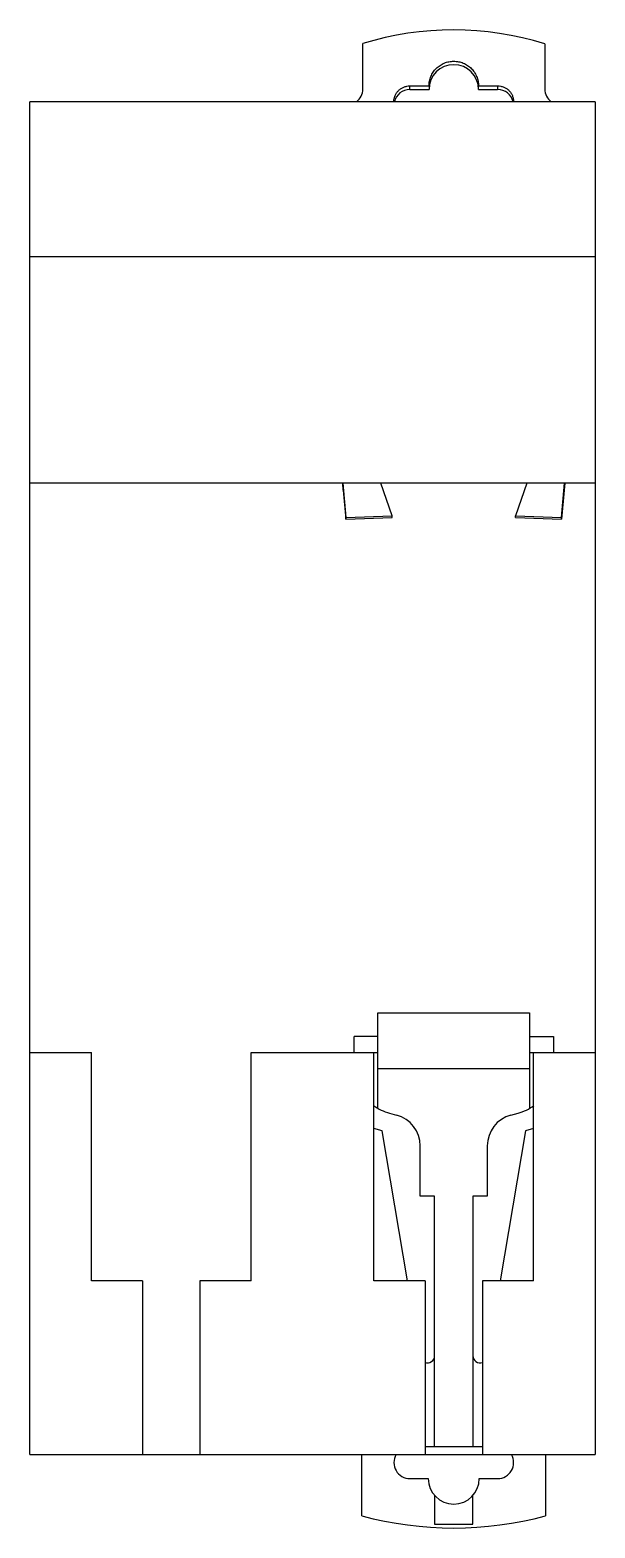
# Model space of a CAD drawing. Header units: millimetres. Extents: x 21.3 to 56.7, y 7.2 to 101.1.
import ezdxf

# ---------------------------------------------------------------- set-up
doc = ezdxf.new("R2010")
doc.units = ezdxf.units.MM
doc.header["$LTSCALE"] = 7.090962
doc.layers.get('0').update_dxf_attribs({"linetype": 'CONTINUOUS'})

msp = doc.modelspace()

# ---------------------------------------------------------------- linework, layer by layer
at = {"color": 7, "linetype": 'CONTINUOUS'}
for p, q in [((46.591, 101.088), (46.591, 101.087)), ((49.091, 101.084), (49.091, 101.085)), ((42.141, 97.418), (42.141, 100.27)), ((53.541, 100.257), (53.541, 97.418)), ((45.091, 97.393), (45.091, 97.617)), ((45.091, 97.617), (46.291, 97.617)), ((45.091, 97.393), (46.291, 97.393)), ((46.291, 97.617), (46.291, 97.393)), ((49.391, 97.393), (49.391, 97.617)), ((49.391, 97.617), (50.591, 97.617)), ((49.391, 97.393), (50.591, 97.393)), ((50.591, 97.617), (50.591, 97.393)), ((21.291, 11.826), (21.291, 96.626)), ((56.691, 96.626), (21.291, 96.626)), ((56.691, 96.626), (56.691, 11.826)), ((21.291, 86.926), (56.691, 86.926)), ((56.691, 72.726), (21.291, 72.726)), ((40.92, 72.271), (40.881, 72.726)), ((40.896, 72.726), (41.083, 70.562)), ((43.981, 70.663), (43.266, 72.726)), ((52.415, 72.726), (51.701, 70.663)), ((54.599, 70.562), (54.786, 72.726)), ((54.801, 72.726), (54.762, 72.271)), ((40.92, 72.271), (41.083, 70.463)), ((54.762, 72.271), (54.599, 70.463)), ((41.083, 70.562), (43.981, 70.663)), ((41.083, 70.463), (41.083, 70.562)), ((41.083, 70.463), (43.981, 70.56)), ((43.981, 70.56), (43.981, 70.663)), ((51.701, 70.56), (51.701, 70.663)), ((51.701, 70.663), (54.599, 70.562)), ((51.701, 70.56), (54.599, 70.463)), ((54.599, 70.463), (54.599, 70.562)), ((43.091, 39.526), (52.591, 39.526)), ((43.091, 33.53), (43.091, 39.526)), ((52.591, 39.526), (52.591, 33.53)), ((43.091, 38.026), (41.591, 38.026)), ((41.591, 37.026), (41.591, 38.026)), ((52.591, 38.026), (54.091, 38.026)), ((54.091, 38.026), (54.091, 37.026)), ((21.291, 37.026), (25.141, 37.026)), ((25.141, 22.726), (25.141, 37.026)), ((35.141, 37.026), (43.091, 37.026)), ((35.141, 22.726), (35.141, 37.026)), ((42.841, 22.726), (42.841, 37.026)), ((52.591, 37.026), (56.691, 37.026)), ((52.841, 22.726), (52.841, 37.026)), ((43.091, 36.026), (52.591, 36.026)), ((43.814, 33.23), (44.258, 33.111)), ((51.423, 33.111), (51.867, 33.23)), ((43.354, 32.132), (42.841, 32.27)), ((44.941, 22.726), (43.354, 32.132)), ((52.328, 32.132), (50.74, 22.726)), ((52.841, 32.27), (52.328, 32.132)), ((45.741, 28.026), (45.741, 31.179)), ((49.941, 31.179), (49.941, 28.026)), ((46.641, 28.026), (45.741, 28.026)), ((46.641, 12.326), (46.641, 28.026)), ((49.941, 28.026), (49.041, 28.026)), ((49.041, 28.026), (49.041, 12.326)), ((28.341, 22.726), (25.141, 22.726)), ((28.341, 22.726), (28.341, 11.826)), ((35.141, 22.726), (31.941, 22.726)), ((31.941, 22.726), (31.941, 11.826)), ((46.041, 22.726), (42.841, 22.726)), ((46.041, 22.726), (46.041, 11.826)), ((52.841, 22.726), (49.641, 22.726)), ((49.641, 22.726), (49.641, 11.826)), ((49.641, 12.326), (46.041, 12.326)), ((21.291, 11.826), (56.691, 11.826)), ((42.091, 7.991), (42.091, 11.826)), ((53.591, 11.826), (53.591, 7.991)), ((45.091, 10.326), (46.241, 10.326)), ((49.441, 10.326), (50.591, 10.326)), ((46.641, 9.267), (46.641, 7.476)), ((49.041, 7.476), (49.041, 9.267)), ((46.641, 7.476), (49.041, 7.476))]:
    msp.add_line(p, q, dxfattribs=at)
for centre, radius, start, end in [((47.82, 81.773), 19.35, 72.80217, 107.06636), ((41.144, 97.418), 0.997, 306.93665, 359.97964), ((45.092, 96.393), 1.001, 90.05573, 166.52609), ((50.59, 96.393), 1, 13.47598, 89.9443), ((54.538, 97.418), 0.997, 180.02036, 233.06335), ((44.591, 36.128), 3, 233.71935, 255), ((43.741, 31.179), 2, 0, 75), ((51.941, 31.179), 2, 105, 180), ((51.091, 36.128), 3, 285, 306.28065), ((46.191, 18.026), 0.45, 249.69249, 360), ((49.491, 18.026), 0.45, 180, 290.30751), ((45.091, 11.326), 1, 149.9964, 270), ((50.591, 11.326), 1, 270, 30.00379), ((47.841, 10.326), 1.6, 180, 360), ((47.841, 29.226), 22, 254.84901, 285.15099)]:
    msp.add_arc(centre, radius, start, end, dxfattribs=at)
msp.add_ellipse((47.841, 97.393), major_axis=(0, 1.554), ratio=0.997493, start_param=-1.570796, end_param=1.570796, dxfattribs=at)
for points, knots in [([(46.291, 97.617), (46.291, 97.718), (46.306, 97.87), (46.355, 98.067), (46.424, 98.257), (46.544, 98.482), (46.706, 98.678), (46.856, 98.814), (47.019, 98.935), (47.244, 99.055), (47.536, 99.143), (47.841, 99.173), (48.145, 99.143), (48.438, 99.055), (48.663, 98.935), (48.826, 98.814), (48.976, 98.678), (49.138, 98.482), (49.258, 98.257), (49.326, 98.067), (49.376, 97.87), (49.391, 97.718), (49.391, 97.617)], [0, 0, 0, 0, 0.062401, 0.093658, 0.124904, 0.187338, 0.249804, 0.281085, 0.312373, 0.374897, 0.437441, 0.499997, 0.562553, 0.625097, 0.68762, 0.718908, 0.75019, 0.812657, 0.875093, 0.90634, 0.937598, 1, 1, 1, 1]), ([(44.091, 96.626), (44.091, 96.691), (44.105, 96.821), (44.163, 97.008), (44.256, 97.181), (44.381, 97.332), (44.534, 97.456), (44.707, 97.548), (44.895, 97.604), (45.026, 97.617), (45.091, 97.617)], [0, 0, 0, 0, 0.124851, 0.24974, 0.374646, 0.499615, 0.624644, 0.749717, 0.874862, 1, 1, 1, 1]), ([(50.591, 97.617), (50.656, 97.617), (50.786, 97.604), (50.974, 97.548), (51.148, 97.456), (51.3, 97.332), (51.425, 97.181), (51.519, 97.008), (51.577, 96.821), (51.59, 96.691), (51.591, 96.626)], [0, 0, 0, 0, 0.125138, 0.250283, 0.375356, 0.500385, 0.625354, 0.75026, 0.875149, 1, 1, 1, 1])]:
    msp.add_open_spline(points, degree=3, knots=knots, dxfattribs=at)

doc.saveas('drawing.dxf')
